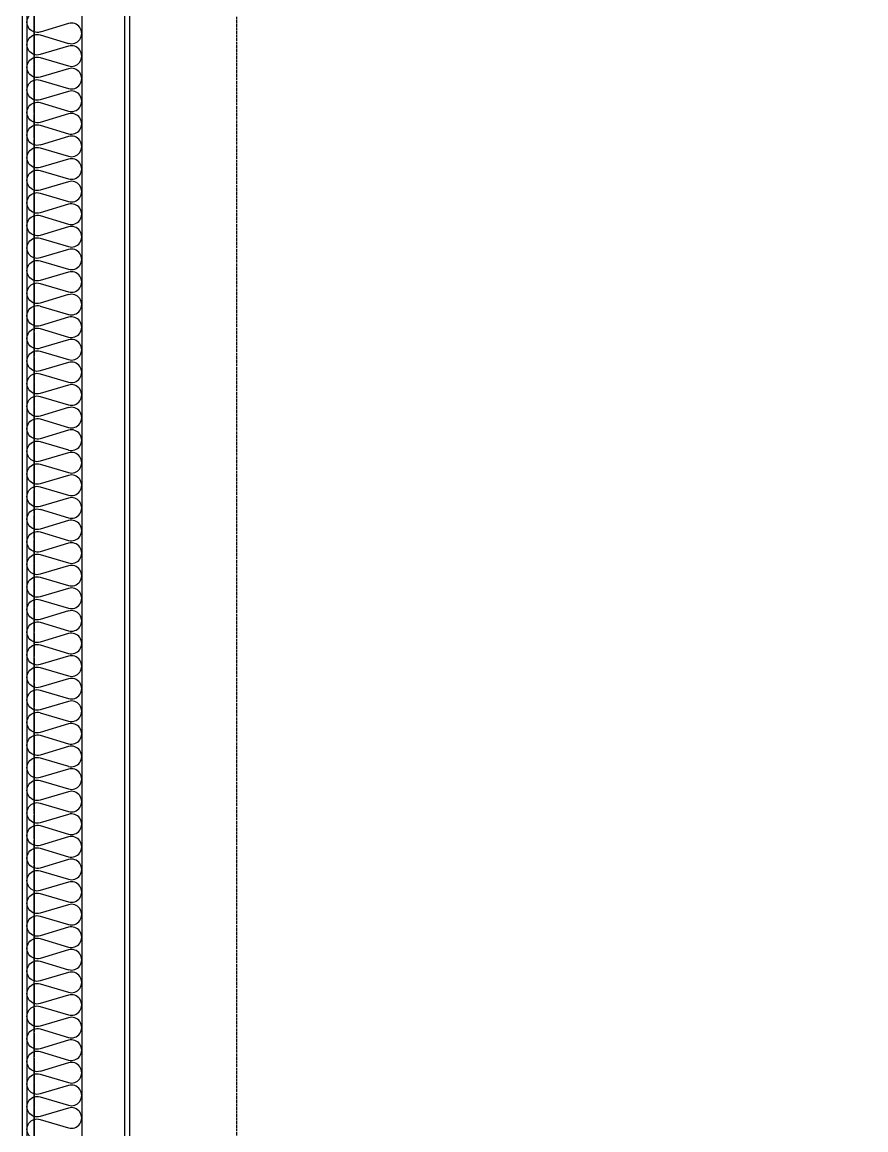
# Model space of a CAD drawing. Header units: millimetres. Extents: x 18456 to 179493, y -203649 to 469211.
# Drawn here: x 124104 to 125874, y 198115 to 200439 of the extents above; entities that cross this region are included whole.
import ezdxf

# ---------------------------------------------------------------- set-up
doc = ezdxf.new("R2010")
doc.units = ezdxf.units.MM
doc.linetypes.add('X-평면도(기본형)$0$CEN', pattern=[52.5, 50, -1, 0.5, -1])
doc.linetypes.add('X-평면도(기본형)$0$HID2', pattern=[7.5, 6, -1.5])
for name, color, linetype, true_color in [('X-평면도(기본형)$0$4GYP', 4, 'Continuous', 0x00ffff), ('X-평면도(기본형)$0$CEN', 1, 'X-평면도(기본형)$0$CEN', 0xff0000), ('X-평면도(기본형)$0$INS', 9, 'Continuous', 0x808080), ('X-평면도(기본형)$0$INSUL', 9, 'Continuous', 0x808080), ('X-평면도(기본형)$0$UIS', 7, 'X-평면도(기본형)$0$HID2', 0x000000), ('X-평면도(기본형)$0$W1', 2, 'Continuous', 0xffff00)]:
    doc.layers.add(name, color=color, linetype=linetype, true_color=true_color)

# ---------------------------------------------------------------- blocks, each defined once
blk = doc.blocks.new('U139 (X-평면도(기본형)$0$ins-l)')
at = {"layer": 'X-평면도(기본형)$0$INSUL', "color": 8, "true_color": 0x808080}
for p, q in [((2510, 24.2), (2494.6, 75.8)), ((2530.7, 75.8), (2515.2, 24.2)), ((2551.3, 24.2), (2535.8, 75.8)), ((2571.9, 75.8), (2556.4, 24.2)), ((2592.5, 24.2), (2577, 75.8)), ((2613.1, 75.8), (2597.6, 24.2)), ((2633.7, 24.2), (2618.2, 75.8)), ((2654.3, 75.8), (2638.9, 24.2)), ((2674.9, 24.2), (2659.5, 75.8)), ((2695.5, 75.8), (2680.1, 24.2)), ((2716.1, 24.2), (2700.7, 75.8)), ((2736.7, 75.8), (2721.3, 24.2)), ((2757.4, 24.2), (2741.9, 75.8)), ((2778, 75.8), (2762.5, 24.2)), ((2798.6, 24.2), (2783.1, 75.8)), ((2819.2, 75.8), (2803.7, 24.2)), ((2839.8, 24.2), (2824.3, 75.8)), ((2860.4, 75.8), (2845, 24.2)), ((2881, 24.2), (2865.6, 75.8)), ((2901.6, 75.8), (2886.2, 24.2)), ((2922.2, 24.2), (2906.8, 75.8)), ((2942.8, 75.8), (2927.4, 24.2)), ((2963.5, 24.2), (2948, 75.8)), ((2984.1, 75.8), (2968.6, 24.2)), ((3004.7, 24.2), (2989.2, 75.8)), ((3025.3, 75.8), (3009.8, 24.2)), ((3045.9, 24.2), (3030.4, 75.8)), ((3066.5, 75.8), (3051, 24.2)), ((3087.1, 24.2), (3071.7, 75.8)), ((3107.7, 75.8), (3092.3, 24.2)), ((3128.3, 24.2), (3112.9, 75.8)), ((3148.9, 75.8), (3133.5, 24.2)), ((3169.6, 24.2), (3154.1, 75.8)), ((3190.2, 75.8), (3174.7, 24.2)), ((3210.8, 24.2), (3195.3, 75.8)), ((3231.4, 75.8), (3215.9, 24.2)), ((3252, 24.2), (3236.5, 75.8)), ((3272.6, 75.8), (3257.1, 24.2)), ((3293.2, 24.2), (3277.8, 75.8)), ((3313.8, 75.8), (3298.4, 24.2)), ((3334.4, 24.2), (3319, 75.8)), ((3355, 75.8), (3339.6, 24.2)), ((3375.7, 24.2), (3360.2, 75.8)), ((3396.3, 75.8), (3380.8, 24.2)), ((3416.9, 24.2), (3401.4, 75.8)), ((3437.5, 75.8), (3422, 24.2)), ((3458.1, 24.2), (3442.6, 75.8)), ((3478.7, 75.8), (3463.2, 24.2)), ((3499.3, 24.2), (3483.9, 75.8)), ((3519.9, 75.8), (3504.5, 24.2)), ((3540.5, 24.2), (3525.1, 75.8)), ((3561.1, 75.8), (3545.7, 24.2)), ((3581.8, 24.2), (3566.3, 75.8)), ((3602.4, 75.8), (3586.9, 24.2)), ((3623, 24.2), (3607.5, 75.8)), ((3643.6, 75.8), (3628.1, 24.2)), ((3664.2, 24.2), (3648.7, 75.8)), ((3684.8, 75.8), (3669.3, 24.2)), ((3705.4, 24.2), (3690, 75.8)), ((3726, 75.8), (3710.6, 24.2)), ((3746.6, 24.2), (3731.2, 75.8)), ((3767.2, 75.8), (3751.8, 24.2)), ((3787.9, 24.2), (3772.4, 75.8)), ((3808.5, 75.8), (3793, 24.2)), ((3829.1, 24.2), (3813.6, 75.8)), ((3849.7, 75.8), (3834.2, 24.2)), ((3870.3, 24.2), (3854.8, 75.8)), ((3890.9, 75.8), (3875.4, 24.2)), ((3911.5, 24.2), (3896.1, 75.8)), ((3932.1, 75.8), (3916.7, 24.2)), ((3952.7, 24.2), (3937.3, 75.8)), ((3973.3, 75.8), (3957.9, 24.2)), ((3993.9, 24.2), (3978.5, 75.8)), ((4014.6, 75.8), (3999.1, 24.2)), ((4035.2, 24.2), (4019.7, 75.8)), ((4055.8, 75.8), (4040.3, 24.2)), ((4076.4, 24.2), (4060.9, 75.8)), ((4097, 75.8), (4081.5, 24.2)), ((4117.6, 24.2), (4102.2, 75.8)), ((4138.2, 75.8), (4122.8, 24.2)), ((4158.8, 24.2), (4143.4, 75.8)), ((4179.4, 75.8), (4164, 24.2)), ((4200, 24.2), (4184.6, 75.8)), ((4220.7, 75.8), (4205.2, 24.2)), ((4241.3, 24.2), (4225.8, 75.8)), ((4261.9, 75.8), (4246.4, 24.2)), ((4282.5, 24.2), (4267, 75.8)), ((4303.1, 75.8), (4287.6, 24.2)), ((4323.7, 24.2), (4308.2, 75.8)), ((4344.3, 75.8), (4328.9, 24.2)), ((4364.9, 24.2), (4349.5, 75.8)), ((4385.5, 75.8), (4370.1, 24.2)), ((4406.1, 24.2), (4390.7, 75.8)), ((4426.8, 75.8), (4411.3, 24.2)), ((4447.4, 24.2), (4431.9, 75.8)), ((4468, 75.8), (4452.5, 24.2)), ((4488.6, 24.2), (4473.1, 75.8)), ((4509.2, 75.8), (4493.7, 24.2))]:
    blk.add_line(p, q, dxfattribs=at)
at = {"layer": 'X-평면도(기본형)$0$INSUL', "color": 8, "true_color": 0x808080, "extrusion": (0, 0, -1)}
for centre in [(-2512.6, 81.2), (-2553.8, 81.2), (-2595.1, 81.2), (-2636.3, 81.2), (-2677.5, 81.2), (-2718.7, 81.2), (-2759.9, 81.2), (-2801.2, 81.2), (-2842.4, 81.2), (-2883.6, 81.2), (-2924.8, 81.2), (-2966, 81.2), (-3007.3, 81.2), (-3048.5, 81.2), (-3089.7, 81.2), (-3130.9, 81.2), (-3172.1, 81.2), (-3213.4, 81.2), (-3254.6, 81.2), (-3295.8, 81.2), (-3337, 81.2), (-3378.2, 81.2), (-3419.4, 81.2), (-3460.7, 81.2), (-3501.9, 81.2), (-3543.1, 81.2), (-3584.3, 81.2), (-3625.5, 81.2), (-3666.8, 81.2), (-3708, 81.2), (-3749.2, 81.2), (-3790.4, 81.2), (-3831.6, 81.2), (-3872.9, 81.2), (-3914.1, 81.2), (-3955.3, 81.2), (-3996.5, 81.2), (-4037.7, 81.2), (-4079, 81.2), (-4120.2, 81.2), (-4161.4, 81.2), (-4202.6, 81.2), (-4243.8, 81.2), (-4285.1, 81.2), (-4326.3, 81.2), (-4367.5, 81.2), (-4408.7, 81.2), (-4449.9, 81.2), (-4491.2, 81.2)]:
    blk.add_arc(centre, 18.8, 343.3008, 196.6992, dxfattribs=at)
at = {"layer": 'X-평면도(기본형)$0$INSUL', "color": 8, "true_color": 0x808080}
for centre in [(2492, 18.8), (2533.2, 18.8), (2574.4, 18.8), (2615.7, 18.8), (2656.9, 18.8), (2698.1, 18.8), (2739.3, 18.8), (2780.5, 18.8), (2821.8, 18.8), (2863, 18.8), (2904.2, 18.8), (2945.4, 18.8), (2986.6, 18.8), (3027.9, 18.8), (3069.1, 18.8), (3110.3, 18.8), (3151.5, 18.8), (3192.7, 18.8), (3234, 18.8), (3275.2, 18.8), (3316.4, 18.8), (3357.6, 18.8), (3398.8, 18.8), (3440.1, 18.8), (3481.3, 18.8), (3522.5, 18.8), (3563.7, 18.8), (3604.9, 18.8), (3646.2, 18.8), (3687.4, 18.8), (3728.6, 18.8), (3769.8, 18.8), (3811, 18.8), (3852.3, 18.8), (3893.5, 18.8), (3934.7, 18.8), (3975.9, 18.8), (4017.1, 18.8), (4058.4, 18.8), (4099.6, 18.8), (4140.8, 18.8), (4182, 18.8), (4223.2, 18.8), (4264.5, 18.8), (4305.7, 18.8), (4346.9, 18.8), (4388.1, 18.8), (4429.3, 18.8), (4470.6, 18.8), (4511.8, 18.8)]:
    blk.add_arc(centre, 18.8, 163.3008, 16.6992, dxfattribs=at)

msp = doc.modelspace()

# ---------------------------------------------------------------- linework, layer by layer
at = {"layer": 'X-평면도(기본형)$0$4GYP'}
for p, q in [((124319.2, 200600.6), (124319.2, 195260.6)), ((124329.2, 200600.6), (124329.2, 195270.6))]:
    msp.add_line(p, q, dxfattribs=at)
at = {"layer": 'X-평면도(기본형)$0$CEN'}
for p, q in [((124129.2, 192425.6), (124129.2, 206345.6)), ((124129.2, 206245.6), (124129.2, 192425.6))]:
    msp.add_line(p, q, dxfattribs=at)
at = {"layer": 'X-평면도(기본형)$0$INS'}
for p, q in [((124114.2, 202905.6), (124114.2, 195135.6)), ((124229.2, 202790.6), (124229.2, 195250.6))]:
    msp.add_line(p, q, dxfattribs=at)
at = {"layer": 'X-평면도(기본형)$0$UIS'}
msp.add_lwpolyline([(126759.2, 202690.6), (126759.2, 203715.6), (126549.2, 203715.6), (126549.2, 202690.6), (124329.2, 202690.6), (124329.2, 200810.6), (124554.2, 200810.6), (124554.2, 195575.6), (129729.2, 195575.6), (129729.2, 195830.6), (129589.2, 195830.6), (129589.2, 196600.6), (130039.2, 196600.6)], dxfattribs=at)
at = {"layer": 'X-평면도(기본형)$0$W1'}
msp.add_line((124104.2, 204165.6), (124104.2, 195125.6), dxfattribs=at)
msp.add_line((124104.2, 204165.6), (124104.2, 195125.6), dxfattribs=at)

# ---------------------------------------------------------------- block references
at = {"layer": 'X-평면도(기본형)$0$INSUL', "xscale": -1.149999999999999, "yscale": 1.149999999999999, "zscale": 1.149999999999999, "rotation": 270}
msp.add_blockref('U139 (X-평면도(기본형)$0$ins-l)', (124114.2, 195250.6), dxfattribs=at)

doc.saveas('drawing.dxf')
